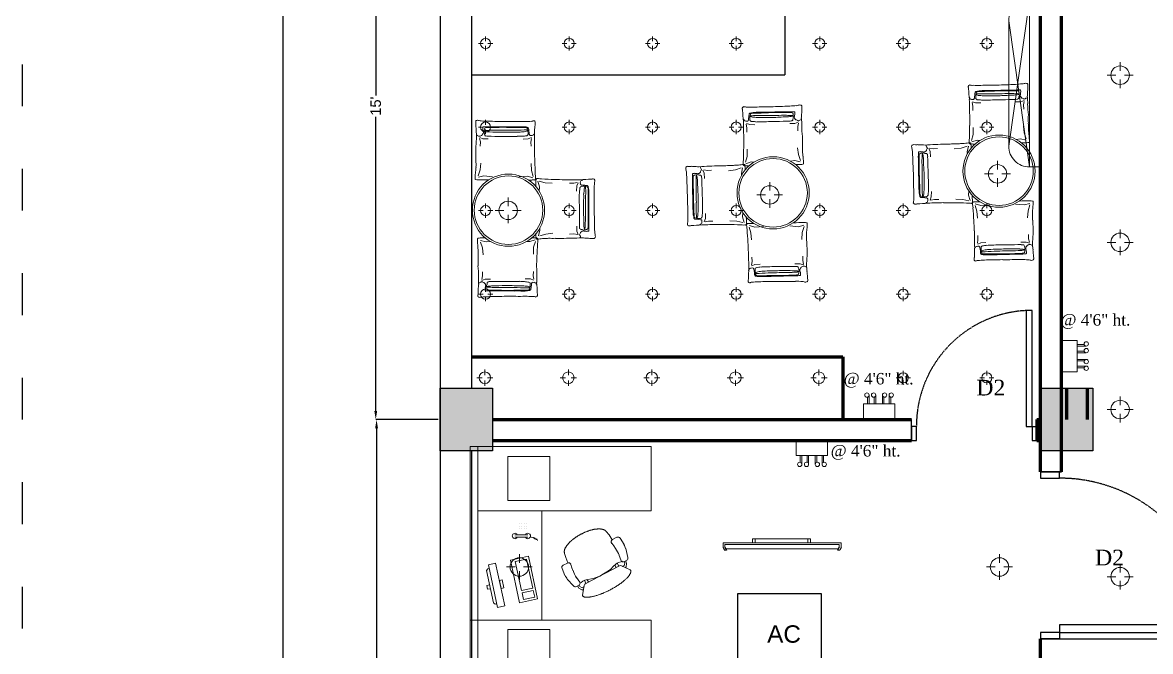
# Model space of a CAD drawing. Header units: inches. Extents: x 2702 to 16065, y 1501 to 3657.
# Drawn here: x 13104.9 to 13428.9, y 2631.7 to 2812.2 of the extents above; entities that cross this region are included whole.
import ezdxf

# ---------------------------------------------------------------- set-up
doc = ezdxf.new("R2010")
doc.units = ezdxf.units.IN
doc.linetypes.add('ACAD_ISO03W100', pattern=[30, 12, -18])
doc.linetypes.add('HIDDEN4', pattern=[0.09375, 0.0625, -0.03125])
doc.layers.add('A-FURNITURE', color=255, linetype='Continuous', lineweight=5)
doc.layers.add('ELECTRICAL POINTS', color=7, linetype='Continuous', lineweight=25)
for name, color, linetype in [('dimensions', 210, 'Continuous'), ('Layer1', 7, 'Continuous'), ('sanitary', 110, 'Continuous'), ('text', 10, 'Continuous')]:
    doc.layers.add(name, color=color, linetype=linetype)
doc.styles.add('NEG3', font='arial.ttf')
doc.styles.get("Standard").update_dxf_attribs({"font": 'arial.ttf'})
doc.dimstyles.new('ISO-25', dxfattribs={"dimtxt": 3, "dimasz": 2.5, "dimexe": 0, "dimexo": 0.625, "dimtad": 0, "dimlunit": 4, "dimtxsty": 'Standard', "dimcen": 2.5, "dimadec": 0, "dimazin": 0, "dimtfac": 1, "dimtmove": 0, "dimatfit": 3, "dimfxl": 1, "dimarcsym": 0})

# ---------------------------------------------------------------- blocks, each defined once
blk = doc.blocks.new('*D123')
at = {"layer": 'Defpoints', "color": 0, "transparency": 16777216}
for p in [(13179.62, 2878.23), (13224.87, 2878.23), (13224.87, 1978.23)]:
    blk.add_point(p, dxfattribs=at)
at = {"layer": 'dimensions', "color": 0, "lineweight": -2, "transparency": 16777216}
for p, q in [((13224.25, 2878.23), (13179.62, 2878.23)), ((13179.62, 2875.73), (13179.62, 2431.39)), ((13179.62, 1980.73), (13179.62, 2425.07)), ((13224.25, 1978.23), (13179.62, 1978.23))]:
    blk.add_line(p, q, dxfattribs=at)
at = {"layer": 'dimensions', "color": 0, "transparency": 16777216}
for points in [[(13179.2, 2875.73), (13180.03, 2875.73), (13179.62, 2878.23)], [(13179.2, 1980.73), (13180.03, 1980.73), (13179.62, 1978.23)]]:
    blk.add_solid(points, dxfattribs=at)
at = {"layer": 'dimensions', "color": 0, "lineweight": 100, "transparency": 16777216, "insert": (13179.62, 2428.23), "char_height": 3, "attachment_point": 5, "rotation": 90}
blk.add_mtext("75'", dxfattribs=at)
blk = doc.blocks.new('*D130')
at = {"layer": 'Defpoints', "color": 0, "transparency": 16777216}
for p in [(13206.58, 2698.23), (13224.87, 2698.23), (13224.87, 2518.23)]:
    blk.add_point(p, dxfattribs=at)
at = {"layer": 'dimensions', "color": 0, "lineweight": -2, "transparency": 16777216}
for p, q in [((13224.25, 2698.23), (13206.58, 2698.23)), ((13206.58, 2695.73), (13206.58, 2611.26)), ((13206.58, 2520.73), (13206.58, 2605.2)), ((13224.25, 2518.23), (13206.58, 2518.23))]:
    blk.add_line(p, q, dxfattribs=at)
at = {"layer": 'dimensions', "color": 0, "transparency": 16777216}
for points in [[(13206.16, 2695.73), (13206.99, 2695.73), (13206.58, 2698.23)], [(13206.16, 2520.73), (13206.99, 2520.73), (13206.58, 2518.23)]]:
    blk.add_solid(points, dxfattribs=at)
at = {"layer": 'dimensions', "color": 0, "lineweight": 100, "transparency": 16777216, "insert": (13206.58, 2608.23), "char_height": 3, "attachment_point": 5, "rotation": 90}
blk.add_mtext("15'", dxfattribs=at)
blk = doc.blocks.new('*D131')
at = {"layer": 'Defpoints', "color": 0, "transparency": 16777216}
for p in [(13206.35, 2878.23), (13224.87, 2878.23), (13224.87, 2698.23)]:
    blk.add_point(p, dxfattribs=at)
at = {"layer": 'dimensions', "color": 0, "lineweight": -2, "transparency": 16777216}
for p, q in [((13224.25, 2878.23), (13206.35, 2878.23)), ((13206.35, 2875.73), (13206.35, 2791.26)), ((13206.35, 2700.73), (13206.35, 2785.2)), ((13224.25, 2698.23), (13206.35, 2698.23))]:
    blk.add_line(p, q, dxfattribs=at)
at = {"layer": 'dimensions', "color": 0, "transparency": 16777216}
for points in [[(13205.93, 2875.73), (13206.76, 2875.73), (13206.35, 2878.23)], [(13205.93, 2700.73), (13206.76, 2700.73), (13206.35, 2698.23)]]:
    blk.add_solid(points, dxfattribs=at)
at = {"layer": 'dimensions', "color": 0, "lineweight": 100, "transparency": 16777216, "insert": (13206.35, 2788.23), "char_height": 3, "attachment_point": 5, "rotation": 90}
blk.add_mtext("15'", dxfattribs=at)
blk = doc.blocks.new('AP00XXXX$0$A$C53421247')
at = {"color": 0}
for p, q in [((82, 595), (83, 598)), ((82, 593), (82, 595)), ((140, 501), (82, 587)), ((83, 598), (85, 600)), ((85, 600), (87, 604)), ((87, 604), (90, 607)), ((90, 607), (92, 609)), ((92, 609), (95, 612)), ((95, 612), (99, 614)), ((99, 614), (103, 617)), ((103, 617), (106, 619)), ((106, 619), (111, 621)), ((111, 621), (115, 624)), ((115, 624), (120, 626)), ((120, 626), (126, 628)), ((126, 628), (132, 630)), ((132, 630), (137, 632)), ((137, 632), (144, 634)), ((144, 634), (149, 636)), ((149, 636), (157, 638)), ((157, 638), (163, 639)), ((163, 639), (170, 641)), ((170, 641), (178, 643)), ((178, 643), (186, 644)), ((186, 644), (194, 646)), ((194, 646), (202, 647)), ((202, 647), (210, 648)), ((210, 648), (219, 649)), ((219, 649), (227, 650)), ((227, 650), (236, 651)), ((236, 651), (245, 652)), ((245, 652), (254, 652)), ((254, 652), (263, 653)), ((263, 653), (273, 653)), ((273, 653), (282, 654)), ((282, 654), (292, 654)), ((292, 654), (302, 654)), ((302, 654), (311, 654)), ((311, 654), (321, 654)), ((321, 654), (331, 654)), ((331, 654), (341, 654)), ((341, 654), (351, 653)), ((351, 653), (361, 653)), ((361, 653), (371, 652)), ((371, 652), (381, 652)), ((381, 652), (390, 651)), ((390, 651), (401, 650)), ((401, 650), (410, 649)), ((410, 649), (420, 648)), ((420, 648), (430, 646)), ((430, 646), (439, 646)), ((439, 646), (449, 644)), ((449, 644), (458, 642)), ((458, 642), (468, 641)), ((468, 641), (477, 639)), ((477, 639), (486, 637)), ((486, 637), (495, 636)), ((495, 636), (504, 634)), ((504, 634), (513, 632)), ((513, 632), (520, 630)), ((520, 630), (529, 627)), ((529, 627), (537, 625)), ((537, 625), (545, 623)), ((545, 623), (552, 620)), ((552, 620), (559, 618)), ((559, 618), (566, 616)), ((566, 616), (573, 614)), ((573, 614), (580, 611)), ((580, 611), (586, 608)), ((586, 608), (592, 605)), ((592, 605), (597, 603)), ((597, 603), (603, 600)), ((603, 600), (608, 597)), ((608, 597), (613, 595)), ((613, 595), (617, 591)), ((617, 591), (621, 588)), ((621, 588), (625, 586)), ((625, 586), (629, 582)), ((90, 476), (63, 478)), ((73, 477), (80, 503)), ((80, 503), (99, 534)), ((95, 493), (93, 475)), ((113, 514), (95, 493)), ((99, 534), (115, 538)), ((127, 514), (113, 514)), ((134, 510), (127, 514)), ((151, 491), (140, 501)), ((165, 488), (151, 491)), ((166, 452), (165, 488)), ((550, 463), (165, 488)), ((255, 473), (184, 457)), ((195, 486), (192, 459)), ((264, 474), (255, 473)), ((327, 478), (264, 474)), ((373, 474), (327, 478)), ((434, 465), (373, 474)), ((564, 465), (576, 474)), ((576, 474), (643, 549)), ((585, 483), (591, 485)), ((591, 485), (604, 482)), ((604, 482), (620, 461)), ((618, 502), (606, 508)), ((633, 471), (618, 502)), ((629, 582), (632, 580)), ((632, 580), (635, 576)), ((636, 460), (633, 471)), ((635, 576), (637, 574)), ((637, 574), (639, 571)), ((639, 571), (641, 568)), ((641, 568), (642, 565)), ((642, 565), (643, 562)), ((643, 562), (644, 559)), ((644, 559), (645, 556)), ((645, 556), (645, 553)), ((7, 368), (36, 460)), ((113, 453), (100, 394)), ((120, 459), (111, 457)), ((123, 459), (120, 459)), ((145, 454), (123, 459)), ((160, 452), (145, 454)), ((168, 452), (160, 452)), ((184, 457), (168, 452)), ((461, 459), (434, 465)), ((496, 446), (461, 459)), ((529, 434), (496, 446)), ((520, 465), (518, 438)), ((545, 430), (529, 434)), ((545, 430), (550, 463)), ((564, 429), (545, 430)), ((550, 463), (564, 465)), ((588, 432), (564, 429)), ((591, 432), (588, 432)), ((597, 428), (591, 432)), ((595, 413), (600, 364)), ((620, 461), (621, 444)), ((650, 442), (623, 444)), ((638, 443), (636, 460)), ((690, 327), (673, 421)), ((2, 245), (0, 325)), ((97, 312), (98, 282)), ((98, 280), (103, 245)), ((588, 250), (580, 218)), ((593, 282), (588, 252)), ((682, 205), (691, 283)), ((26, 220), (76, 217)), ((83, 159), (80, 217)), ((90, 114), (83, 159)), ((577, 82), (590, 128)), ((590, 128), (600, 187)), ((602, 186), (655, 183)), ((90, 111), (90, 114)), ((90, 110), (90, 111)), ((91, 107), (90, 110)), ((92, 105), (91, 107)), ((92, 102), (92, 105)), ((93, 100), (92, 102)), ((94, 98), (93, 100)), ((95, 96), (94, 98)), ((96, 93), (95, 96)), ((97, 91), (96, 93)), ((99, 89), (97, 91)), ((100, 87), (99, 89)), ((101, 84), (100, 87)), ((103, 82), (101, 84)), ((105, 80), (103, 82)), ((107, 78), (105, 80)), ((109, 76), (107, 78)), ((111, 73), (109, 76)), ((113, 72), (111, 73)), ((116, 69), (113, 72)), ((118, 67), (116, 69)), ((120, 65), (118, 67)), ((123, 63), (120, 65)), ((125, 60), (123, 63)), ((128, 59), (125, 60)), ((132, 57), (128, 59)), ((135, 54), (132, 57)), ((138, 53), (135, 54)), ((141, 51), (138, 53)), ((144, 49), (141, 51)), ((148, 47), (144, 49)), ((151, 45), (148, 47)), ((155, 44), (151, 45)), ((158, 42), (155, 44)), ((162, 40), (158, 42)), ((165, 38), (162, 40)), ((169, 36), (165, 38)), ((173, 34), (169, 36)), ((178, 33), (173, 34)), ((182, 31), (178, 33)), ((186, 30), (182, 31)), ((190, 28), (186, 30)), ((194, 27), (190, 28)), ((199, 25), (194, 27)), ((204, 24), (199, 25)), ((207, 22), (204, 24)), ((212, 21), (207, 22)), ((217, 19), (212, 21)), ((221, 18), (217, 19)), ((226, 17), (221, 18)), ((231, 16), (226, 17)), ((236, 15), (231, 16)), ((241, 14), (236, 15)), ((246, 13), (241, 14)), ((250, 11), (246, 13)), ((256, 10), (250, 11)), ((261, 9), (256, 10)), ((266, 8), (261, 9)), ((271, 8), (266, 8)), ((276, 7), (271, 8)), ((281, 6), (276, 7)), ((287, 5), (281, 6)), ((291, 4), (287, 5)), ((297, 4), (291, 4)), ((302, 4), (297, 4)), ((307, 2), (302, 4)), ((313, 2), (307, 2)), ((318, 2), (313, 2)), ((323, 1), (318, 2)), ((328, 1), (323, 1)), ((334, 1), (328, 1)), ((339, 1), (334, 1)), ((344, 0), (339, 1)), ((350, 1), (344, 0)), ((356, 0), (350, 1)), ((360, 0), (356, 0)), ((366, 0), (360, 0)), ((371, 0), (366, 0)), ((376, 1), (371, 0)), ((382, 0), (376, 1)), ((387, 1), (382, 0)), ((392, 1), (387, 1)), ((397, 1), (392, 1)), ((402, 1), (397, 1)), ((407, 2), (402, 1)), ((412, 2), (407, 2)), ((417, 3), (412, 2)), ((423, 3), (417, 3)), ((427, 4), (423, 3)), ((432, 4), (427, 4)), ((437, 6), (432, 4)), ((442, 6), (437, 6)), ((447, 7), (442, 6)), ((451, 8), (447, 7)), ((455, 9), (451, 8)), ((460, 9), (455, 9)), ((465, 10), (460, 9)), ((469, 12), (465, 10)), ((474, 12), (469, 12)), ((478, 13), (474, 12)), ((482, 15), (478, 13)), ((486, 16), (482, 15)), ((490, 17), (486, 16)), ((494, 18), (490, 17)), ((498, 19), (494, 18)), ((502, 21), (498, 19)), ((506, 22), (502, 21)), ((510, 23), (506, 22)), ((514, 25), (510, 23)), ((517, 27), (514, 25)), ((520, 28), (517, 27)), ((524, 30), (520, 28)), ((528, 31), (524, 30)), ((530, 33), (528, 31)), ((533, 35), (530, 33)), ((537, 36), (533, 35)), ((539, 38), (537, 36)), ((542, 40), (539, 38)), ((545, 42), (542, 40)), ((547, 43), (545, 42)), ((550, 46), (547, 43)), ((552, 47), (550, 46)), ((555, 49), (552, 47)), ((557, 51), (555, 49)), ((559, 53), (557, 51)), ((561, 55), (559, 53)), ((563, 57), (561, 55)), ((565, 59), (563, 57)), ((567, 61), (565, 59)), ((568, 63), (567, 61)), ((569, 65), (568, 63)), ((571, 67), (569, 65)), ((572, 70), (571, 67)), ((573, 71), (572, 70)), ((574, 74), (573, 71)), ((575, 76), (574, 74)), ((576, 78), (575, 76)), ((577, 81), (576, 78)), ((577, 82), (577, 81))]:
    blk.add_line(p, q, dxfattribs=at)
for centre, radius, start, end in [((88, 591), 6.35, 164.3929, 214.029), ((60, 452), 25.4, 85.1777, 163.418), ((87, 451), 25.4, 6.3757, 85.1777), ((638, 553), 6.35, 318.2555, 357.1149), ((153, 324), 152, 163.1174, 179.4456), ((446, 342), 350, 171.2066, 184.7536), ((251, 353), 350, 348.2663, 1.8132), ((620, 418), 25.4, 85.208, 169.2349), ((620, 418), 25.4, 169.2349, 190.8913), ((648, 417), 25.4, 9.9024, 85.208), ((28, 245), 25.4, 180.1777, 266.5099), ((78, 242), 25.4, 266.5099, 4.8356), ((124, 283), 25.4, 182.6801, 187.8199), ((563, 256), 25.4, 345.2, 350.3398), ((539, 300), 152, 353.5743, 9.9024), ((604, 212), 25.4, 165.2, 266.5099), ((657, 209), 25.4, 266.5099, 353.5743)]:
    blk.add_arc(centre, radius, start, end, dxfattribs=at)
blk = doc.blocks.new('A$C6978789A')
at = {"color": 0}
for p, q in [((-1.628, 0), (-1.628, 1.736)), ((-1.012, 1.736), (-1.628, 1.736)), ((-1.012, 0.072), (-1.012, 1.736)), ((0.036, 0), (0.036, 1.736)), ((0.652, 1.736), (0.036, 1.736)), ((0.652, 0.072), (0.652, 1.736)), ((0.036, 0.688), (-1.012, 0.688)), ((0.036, 0.688), (0.036, 0.072)), ((1.7, 0.688), (0.652, 0.688)), ((1.7, 0.688), (1.7, 0.072)), ((-0.783, 0.429), (-0.783, 0.553)), ((-0.762, 0.577), (-0.753, 0.606)), ((-0.758, 0.61), (-0.743, 0.615)), ((-0.758, 0.429), (-0.758, 0.553)), ((-0.753, 0.62), (-0.738, 0.625)), ((-0.748, 0.63), (-0.733, 0.635)), ((-0.743, 0.64), (-0.728, 0.645)), ((-0.577, 0.558), (-0.168, 0.645)), ((-0.54, 0.386), (-0.577, 0.558)), ((-0.55, 0.541), (-0.271, 0.601)), ((-0.271, 0.601), (-0.248, 0.493)), ((-0.249, 0.605), (-0.185, 0.619)), ((-0.226, 0.498), (-0.249, 0.605)), ((-0.185, 0.619), (-0.162, 0.512)), ((-0.168, 0.645), (-0.131, 0.473)), ((0.881, 0.429), (0.881, 0.553)), ((0.902, 0.577), (0.911, 0.606)), ((0.906, 0.61), (0.921, 0.615)), ((0.906, 0.429), (0.906, 0.553)), ((0.911, 0.62), (0.926, 0.625)), ((0.916, 0.63), (0.931, 0.635)), ((0.921, 0.64), (0.936, 0.645)), ((1.088, 0.558), (1.496, 0.645)), ((1.124, 0.386), (1.088, 0.558)), ((1.114, 0.541), (1.393, 0.601)), ((1.393, 0.601), (1.416, 0.493)), ((1.415, 0.605), (1.479, 0.619)), ((1.438, 0.498), (1.415, 0.605)), ((1.479, 0.619), (1.502, 0.512)), ((1.496, 0.645), (1.533, 0.473)), ((-0.89, 0.541), (-0.89, 0.541)), ((-0.89, 0.517), (-0.89, 0.517)), ((-0.89, 0.494), (-0.89, 0.494)), ((-0.89, 0.471), (-0.89, 0.471)), ((-0.866, 0.541), (-0.866, 0.541)), ((-0.866, 0.517), (-0.866, 0.517)), ((-0.866, 0.494), (-0.866, 0.494)), ((-0.866, 0.471), (-0.866, 0.471)), ((-0.843, 0.541), (-0.843, 0.541)), ((-0.843, 0.517), (-0.843, 0.517)), ((-0.843, 0.494), (-0.843, 0.494)), ((-0.843, 0.471), (-0.843, 0.471)), ((-0.527, 0.433), (-0.55, 0.541)), ((-0.131, 0.473), (-0.54, 0.386)), ((-0.248, 0.493), (-0.527, 0.433)), ((-0.162, 0.512), (-0.226, 0.498)), ((0.774, 0.541), (0.774, 0.541)), ((0.774, 0.517), (0.774, 0.517)), ((0.774, 0.494), (0.774, 0.494)), ((0.774, 0.471), (0.774, 0.471)), ((0.798, 0.541), (0.798, 0.541)), ((0.798, 0.517), (0.798, 0.517)), ((0.798, 0.494), (0.798, 0.494)), ((0.798, 0.471), (0.798, 0.471)), ((0.821, 0.541), (0.821, 0.541)), ((0.821, 0.517), (0.821, 0.517)), ((0.821, 0.494), (0.821, 0.494)), ((0.821, 0.471), (0.821, 0.471)), ((1.137, 0.433), (1.114, 0.541)), ((1.533, 0.473), (1.124, 0.386)), ((1.416, 0.493), (1.137, 0.433)), ((1.502, 0.512), (1.438, 0.498)), ((-0.439, 0.157), (-0.129, 0.223)), ((-0.129, 0.223), (-0.117, 0.241)), ((-0.12, 0.254), (-0.117, 0.241)), ((1.225, 0.157), (1.535, 0.223)), ((1.535, 0.223), (1.547, 0.241)), ((1.544, 0.254), (1.547, 0.241)), ((-0.46, 0.181), (-0.457, 0.168)), ((-0.457, 0.168), (-0.439, 0.157)), ((1.204, 0.181), (1.207, 0.168)), ((1.207, 0.168), (1.225, 0.157)), ((0.036, 0.072), (-1.628, 0.072)), ((0.036, 0.072), (-1.628, 0.072)), ((0.036, 0), (-1.628, 0)), ((0.036, 0), (-1.628, 0)), ((0.036, 0), (-1.628, 0)), ((1.7, 0), (0, 0)), ((1.7, 0.072), (0.036, 0.072)), ((1.7, 0.072), (0.036, 0.072)), ((0.036, 0), (0.036, 0.072)), ((1.7, 0), (0.036, 0)), ((1.7, 0), (1.7, 0.072)), ((1.7, 0), (0.036, 0))]:
    blk.add_line(p, q, dxfattribs=at)
for points in [[(-1.111, 0.36), (-1.532, 0.36), (-1.532, 0.764), (-1.111, 0.764)], [(0.548, 0.36), (0.127, 0.36), (0.127, 0.764), (0.548, 0.764)], [(-0.509, 0.244), (-0.101, 0.331), (-0.086, 0.261), (-0.494, 0.174)], [(1.155, 0.244), (1.563, 0.331), (1.578, 0.261), (1.17, 0.174)], [(-0.349, 0.308), (-0.273, 0.324), (-0.267, 0.296), (-0.343, 0.28)], [(1.315, 0.308), (1.391, 0.324), (1.397, 0.296), (1.321, 0.28)], [(-0.303, 0.186), (-0.265, 0.194), (-0.259, 0.166), (-0.297, 0.158)], [(1.361, 0.186), (1.399, 0.194), (1.405, 0.166), (1.367, 0.158)]]:
    blk.add_lwpolyline(points, close=True, dxfattribs=at)
for centre, start, end in [((-0.771, 0.553), 298.4915, 241.5085), ((0.893, 0.553), 298.4915, 241.5085), ((-0.771, 0.429), 118.4915, 61.5085), ((0.893, 0.429), 118.4915, 61.5085)]:
    blk.add_arc(centre, 0.026, start, end, dxfattribs=at)
at = {"color": 0, "xscale": -0.0009244712992276988, "yscale": 0.0009244712990721382, "zscale": 0.0009244712990936547, "rotation": 294.0917746407043}
for p in [(-0.666, 0.787), (0.998, 0.787)]:
    blk.add_blockref('AP00XXXX$0$A$C53421247', p, dxfattribs=at)
blk = doc.blocks.new('furn 011')
at = {"color": 0}
for p, q in [((-268, 666), (-261, 632)), ((-266, 675), (-235, 662)), ((-235, 662), (-185, 660)), ((204, 664), (154, 663)), ((235, 676), (204, 664)), ((237, 668), (230, 633)), ((-261, 632), (-263, 591)), ((230, 633), (231, 592)), ((-282, 299), (-266, 356)), ((-266, 356), (-262, 424)), ((231, 361), (224, 429)), ((249, 305), (231, 361)), ((-703, 222), (-691, 192)), ((-695, 224), (-660, 218)), ((-660, 218), (-619, 220)), ((-384, 223), (-452, 219)), ((-328, 239), (-384, 223)), ((-313, 237), (-329, 184)), ((-280, 285), (-227, 301)), ((-227, 301), (-184, 298)), ((194, 304), (176, 303)), ((248, 291), (194, 304)), ((288, 259), (304, 206)), ((303, 261), (359, 244)), ((359, 244), (427, 241)), ((635, 240), (594, 241)), ((670, 246), (635, 240)), ((678, 244), (666, 213)), ((-691, 192), (-689, 141)), ((-329, 184), (-324, 100)), ((304, 206), (302, 176)), ((666, 213), (664, 163)), ((-693, -248), (-692, -197)), ((-333, -238), (-324, -154)), ((294, -270), (308, -216)), ((308, -216), (304, -174)), ((668, -226), (667, -176)), ((-705, -279), (-693, -248)), ((-696, -281), (-662, -273)), ((-662, -273), (-621, -274)), ((-390, -274), (-457, -268)), ((-334, -293), (-390, -274)), ((-319, -291), (-333, -238)), ((309, -271), (365, -253)), ((365, -253), (432, -246)), ((637, -252), (596, -253)), ((671, -259), (637, -252)), ((680, -257), (668, -226))]:
    blk.add_line(p, q, dxfattribs=at)
for radius in [350, 332]:
    blk.add_circle((0, 0), radius, dxfattribs=at)
for centre, radius, start, end in [((-316, 832), 15.9, 319.9969, 2.8095), ((-357, 810), 54.9, 2.8095, 12.3096), ((-218, 820), 84.8, 184.6675, 192.3096), ((1520, 844), 1821, 181.3127, 184.6675), ((-300, 846), 12.8, 271.9389, 319.9969), ((-281, 863), 27.2, 248.8626, 271.9389), ((-282, 790), 46, 68.8626, 86.565), ((-278, -409), 1242, 86.565, 89.434), ((-274, 767), 35.8, 344.7999, 358.9948), ((-241, 776), 10.1, 287.2878, 344.7999), ((-234, 894), 121, 271.2962, 287.2878), ((-232, 772), 9.34, 304.5306, 344.3991), ((-223, 782), 12.9, 271.3922, 304.5306), ((-236, 9460), 8689, 270.1353, 271.3922), ((-126, -9277), 10108, 89.434, 90.4395), ((-246, 5429), 4650, 270.5841, 271.2962), ((-133, 6183), 5403, 269.9235, 270.5841), ((97, 41814), 41034, 269.756, 269.9235), ((241, -10125), 10959, 90.4395, 91.3992), ((146, 9190), 8418, 268.8383, 270.1353), ((341, 42592), 41813, 269.5901, 269.756), ((257, -560), 1397, 91.3992, 94.0877), ((207, 1865), 1087, 267.6755, 269.5901), ((181, 821), 51.5, 252.1961, 268.8383), ((192, 773), 12.6, 197.0294, 252.1961), ((204, 793), 15.7, 251.678, 267.6755), ((205, 778), 1.74, 186.1729, 251.678), ((346, 774), 142, 179.3009, 186.1729), ((245, 772), 68.4, 94.0877, 109.1492), ((239, 891), 51.4, 271.7511, 289.1492), ((268, 864), 25, 239.621, 271.7511), ((279, 841), 10.3, 188.4614, 239.621), ((1655, 653), 1388, 174.3515, 176.3924), ((866, 784), 593, 176.3924, 179.4628), ((343, 831), 69.1, 179.4628, 188.4614), ((-305, 700), 19.8, 0.7478, 61.6427), ((3321, 628), 3616, 178.9322, 181.3127), ((-291, 667), 34.1, 56.8821, 80.2168), ((-263, 640), 56.7, 80.2168, 100.0221), ((-247, 693), 6.74, 100.0221, 159.8883), ((-196, 690), 52.6, 159.8883, 169.648), ((355, 630), 606, 169.648, 172.5213), ((-69, 736), 171, 172.5213, 178.9948), ((-414, 730), 182, 353.0033, 1.6387), ((-245, 700), 14.1, 1.6387, 33.0071), ((-418, 787), 193, 344.3991, 353.0033), ((-235, 683), 18.3, 33.0071, 76.2584), ((-231, 747), 5.53, 309.7991, 355.856), ((-229, 740), 2.93, 355.856, 67.4842), ((-226, 755), 8.68, 273.4104, 309.7991), ((-244, 644), 98.2, 67.4842, 79.0841), ((-212, 1014), 266, 268.0515, 273.4104), ((-224, 491), 202, 76.2584, 89.011), ((-218, 416), 319, 79.0841, 87.9343), ((-282, -5281), 6031, 88.0515, 89.1761), ((-178, -2221), 2908, 89.011, 89.9487), ((-121, -2730), 3459, 87.9343, 90.6175), ((-3, -28801), 29488, 89.9487, 90.2432), ((-16, -9054), 9800, 89.1761, 90.3583), ((200, -4674), 5405, 90.6175, 92.0829), ((194, -7975), 8664, 90.2432, 91.1245), ((169, 1293), 550, 265.3647, 270.3583), ((178, 516), 217, 92.0829, 99.3974), ((180, 499), 191, 91.1245, 97.0553), ((203, 618), 120, 99.3974, 106.1307), ((187, 773), 33.2, 243.6605, 265.3647), ((187, 686), 10.8, 97.0553, 158.2956), ((186, 734), 3.66, 106.1307, 145.3925), ((186, 739), 2.06, 145.3925, 243.6605), ((286, 693), 101, 158.2956, 177.5209), ((283, 757), 94.4, 177.5209, 197.0294), ((153, 739), 49.5, 341.6074, 1.3795), ((183, 714), 19.5, 1.3795, 29.2056), ((264, 740), 61.7, 161.6074, 179.3009), ((141, 658), 83.2, 29.2056, 42.5643), ((213, 664), 35, 42.5643, 88.5841), ((271, 655), 46.3, 94.5578, 134.4941), ((-183, 757), 453, 354.3515, 357.9247), ((-2756, 520), 3029, 359.8598, 3.6276), ((8988, -7), 9296, 177.2108, 177.9775), ((5697, 334), 5995, 177.9775, 178.9322), ((-709, 434), 982, 357.4, 1.1617), ((1838, 465), 1565, 178.2278, 180.3801), ((-121, 337), 397, 1.1617, 7.6937), ((828, 365), 553, 182.1578, 187.6937), ((-853, 247), 12.8, 130.0031, 178.0611), ((-839, 246), 27.2, 178.0611, 201.1374), ((-907, 220), 46, 3.435, 21.1374), ((-851, 244), 15.9, 87.1905, 130.0031), ((-2101, 148), 1242, 0.566, 3.435), ((-853, 205), 54.9, 77.6904, 87.1905), ((-824, 342), 84.8, 257.6904, 265.3325), ((-682, 2072), 1821, 265.3325, 268.6873), ((-747, 233), 19.8, 28.3573, 89.2522), ((-758, 223), 34.1, 9.7832, 33.1179), ((-641, 3867), 3616, 268.6873, 271.0678), ((-780, 220), 56.7, 349.9779, 9.7832), ((-685, 6246), 5995, 271.0678, 272.0225), ((-802, 9545), 9296, 272.0225, 272.7892), ((-362, 510), 251, 272.7892, 279.9769), ((-308, 205), 58.4, 85.0346, 99.9769), ((-364, 285), 58.4, 350.0231, 4.9654), ((-313, 266), 10.2, 4.9654, 53.194), ((-55, 277), 251, 170.0231, 177.2108), ((-303, 251), 16.7, 53.194, 90.4461), ((-304, 253), 10.2, 36.806, 85.0346), ((-309, 249), 16.7, 359.5539, 36.806), ((-133, -17479), 17744, 90.4461, 90.5153), ((-18036, 388), 17744, 359.4847, 359.5539), ((40257, -137), 40551, 179.4847, 179.5305), ((-604, 40814), 40551, 270.4695, 270.5153), ((-33461, 4063579), 4063450, 270.468453, 270.468587), ((193, -3720), 3985, 89.1422, 89.4975), ((278, 129), 139, 90.9608, 100.3913), ((254, 281), 16.7, 323.194, 0.4461), ((-17475, 111), 17744, 0.4461, 0.5153), ((40817, 582), 40551, 180.4695, 180.5038), ((270, 291), 10.2, 274.9654, 323.194), ((280, 265), 5.4, 100.3913, 149.7281), ((288, 343), 58.4, 260.0231, 274.9654), ((287, 270), 7.67, 149.7281, 176.748), ((468, 281), 188, 176.748, 182.1578), ((281, 34), 251, 80.0231, 87.2108), ((-4, -9009), 9296, 87.2108, 87.9775), ((337, -5719), 5995, 87.9775, 88.9322), ((632, -3342), 3616, 88.9322, 91.3127), ((847, -1542), 1821, 91.3127, 94.6675), ((671, 269), 34.1, 326.8821, 350.2168), ((643, 241), 56.7, 350.2168, 10.0221), ((697, 225), 6.74, 10.0221, 69.8883), ((694, 174), 52.6, 69.8883, 79.648), ((704, 284), 19.8, 270.7478, 331.6427), ((633, -377), 606, 79.648, 82.5213), ((739, 48), 171, 82.5213, 88.9948), ((823, 196), 84.8, 94.6675, 102.3096), ((814, 336), 54.9, 272.8095, 282.3096), ((836, 294), 15.9, 229.9969, 272.8095), ((-405, 257), 1242, 356.565, 359.434), ((793, 261), 46, 338.8626, 356.565), ((849, 279), 12.8, 181.9389, 229.9969), ((867, 259), 27.2, 158.8626, 181.9389), ((-10966, 61), 10108, 359.5605, 0.566), ((3841, 50), 4650, 178.7038, 179.4159), ((-687, 152), 121, 162.7122, 178.7038), ((-793, 185), 10.1, 105.2001, 162.7122), ((7887, -39), 8689, 178.6078, 179.8647), ((-787, 172), 12.9, 145.4694, 178.6078), ((-790, 174), 9.34, 105.6009, 145.4694), ((-786, 160), 35.8, 91.0052, 105.2001), ((-741, -3), 193, 96.9967, 105.6009), ((-789, 367), 171, 271.0052, 277.4787), ((-512, 161), 266, 176.5896, 181.9485), ((-6805, -53), 6031, 0.8239, 1.9485), ((-769, 177), 8.68, 140.2009, 176.5896), ((-771, 179), 5.53, 94.144, 140.2009), ((-771, 181), 2.93, 22.5158, 94.144), ((-859, 145), 98.2, 10.9159, 22.5158), ((-846, 798), 606, 277.4787, 280.352), ((-742, 8), 182, 88.3613, 96.9967), ((-1076, 103), 319, 2.0657, 10.9159), ((-4214, -10), 3459, 359.3825, 2.0657), ((-747, 254), 52.6, 280.352, 290.1117), ((-737, 176), 14.1, 56.9929, 88.3613), ((-739, 172), 18.3, 13.7416, 56.9929), ((-731, 211), 6.74, 290.1117, 349.9779), ((-918, 129), 202, 0.989, 13.7416), ((-3624, 82), 2908, 0.0513, 0.989), ((4063132, -33102), 4063562, 179.530504, 179.53056), ((-2218, 157), 2908, 359.011, 359.9487), ((495, 202), 202, 346.2584, 359.011), ((687, 214), 18.3, 303.0071, 346.2584), ((704, 224), 14.1, 271.6387, 303.0071), ((734, 392), 182, 263.0033, 271.6387), ((-2727, 99), 3459, 357.9343, 0.6175), ((419, 197), 319, 349.0841, 357.9343), ((647, 223), 98.2, 337.4842, 349.0841), ((791, 396), 193, 254.3991, 263.0033), ((744, 207), 2.93, 265.856, 337.4842), ((751, 209), 5.53, 219.7991, 265.856), ((759, 204), 8.68, 183.4104, 219.7991), ((-5278, 261), 6031, 358.0515, 359.1761), ((1018, 190), 266, 178.0515, 183.4104), ((771, 252), 35.8, 254.7999, 268.9948), ((775, 210), 9.34, 214.5306, 254.3991), ((780, 219), 10.1, 197.2878, 254.7999), ((785, 201), 12.9, 181.3922, 214.5306), ((9464, 215), 8689, 180.1353, 181.3922), ((898, 212), 121, 181.2962, 197.2878), ((5433, 224), 4650, 180.5841, 181.2962), ((6186, 112), 5403, 179.9235, 180.5841), ((-9273, 105), 10108, 359.434, 0.4395), ((4594, 42), 5403, 179.4159, 180.0765), ((40225, 90), 41034, 180.0765, 180.244), ((-10574, -107), 9800, 359.6417, 0.8239), ((-30203, 58), 29488, 359.7568, 0.0513), ((-28797, -19), 29488, 359.9487, 0.2432), ((-9050, -6), 9800, 359.1761, 0.3583), ((9194, -167), 8418, 178.8383, 180.1353), ((41817, -118), 41034, 179.756, 179.9235), ((-10122, -263), 10959, 0.4395, 1.3992), ((-11818, 67), 10959, 358.6008, 359.5605), ((41004, 93), 41813, 180.244, 180.4099), ((7615, -38), 8418, 179.8647, 181.1617), ((-6160, 11), 5405, 357.9171, 359.3825), ((-9379, -30), 8664, 358.8755, 359.7568), ((-7972, -215), 8664, 0.2432, 1.1245), ((-4671, -222), 5405, 0.6175, 2.0829), ((42595, -363), 41813, 179.5901, 179.756), ((-2258, -166), 1397, 355.9123, 358.6008), ((279, -198), 1087, 180.4099, 182.3245), ((-749, -208), 51.5, 181.1617, 197.8039), ((-224, -172), 550, 179.6417, 184.6353), ((-739, -213), 33.2, 184.6353, 206.3395), ((-879, -193), 120, 343.8693, 350.6026), ((-976, -178), 217, 350.6026, 357.9171), ((-909, -196), 191, 352.9447, 358.8755), ((-4279, -229), 3985, 359.0392, 0.5538), ((502, -202), 191, 1.1245, 7.0553), ((690, -208), 10.8, 7.0553, 68.2956), ((696, -307), 101, 68.2956, 87.5209), ((519, -199), 217, 2.0829, 9.3974), ((761, -304), 94.4, 87.5209, 107.0294), ((621, -225), 120, 9.3974, 16.1307), ((737, -208), 3.66, 16.1307, 55.3925), ((743, -208), 2.06, 55.3925, 153.6605), ((777, -209), 33.2, 153.6605, 175.3647), ((1297, -191), 550, 175.3647, 180.3583), ((777, -214), 12.6, 107.0294, 162.1961), ((825, -203), 51.5, 162.1961, 178.8383), ((1869, -229), 1087, 177.6755, 179.5901), ((-556, -278), 1397, 1.3992, 4.0877), ((-820, -300), 51.4, 160.8508, 178.2489), ((-846, -300), 25, 178.2489, 210.379), ((-933, -261), 68.4, 340.8508, 355.9123), ((-859, -307), 10.3, 210.379, 261.5386), ((-851, -249), 69.1, 261.5386, 270.5372), ((-855, 275), 593, 270.5372, 273.6076), ((-906, 1069), 1388, 273.6076, 275.6485), ((-791, -242), 15.7, 182.3245, 198.322), ((-804, -246), 1.74, 198.322, 263.8271), ((-789, -107), 142, 263.8271, 270.6991), ((-786, -220), 12.6, 197.8039, 252.9706), ((-762, -141), 94.4, 252.9706, 272.4791), ((-788, -187), 61.7, 270.6991, 288.3926), ((-767, -227), 2.06, 206.3395, 304.6075), ((-753, -293), 49.5, 88.6205, 108.3926), ((-724, -764), 453, 92.0753, 95.6485), ((-768, -226), 3.66, 304.6075, 343.8693), ((-763, -135), 101, 272.4791, 291.7044), ((-753, -263), 19.5, 60.7944, 88.6205), ((-784, -318), 83.2, 47.4357, 60.7944), ((-720, -871), 561, 84.9133, 92.0753), ((-762, -278), 46.3, 315.5059, 355.4422), ((-751, -283), 35, 1.4159, 47.4357), ((-729, -219), 10.8, 291.7044, 352.9447), ((-556, 980), 1298, 264.9133, 269.6199), ((-554, 1247), 1565, 269.6199, 272.6), ((-438, -1297), 982, 88.8383, 92.6), ((-426, -712), 397, 82.3063, 88.8383), ((-299, 229), 553, 262.3063, 267.8422), ((-313, -136), 188, 267.8422, 273.252), ((-303, -316), 7.67, 273.252, 300.2719), ((-302, -318), 5.4, 300.2719, 349.6087), ((-433, -293), 139, 349.6087, 359.0392), ((-3716, -214), 3985, 359.1422, 359.8713), ((132, -299), 139, 0.9608, 10.3913), ((269, -302), 5.4, 10.3913, 59.7281), ((273, -308), 7.67, 59.7281, 86.748), ((284, -489), 188, 86.748, 92.1578), ((369, -850), 553, 92.1578, 97.6937), ((340, 100), 397, 271.1617, 277.6937), ((438, 688), 982, 267.4, 271.1617), ((468, -1859), 1565, 87.4, 90.3801), ((654, -1589), 1298, 90.3801, 95.0867), ((666, 269), 561, 267.9247, 275.0867), ((667, -234), 35, 312.5643, 358.5841), ((658, -293), 46.3, 4.5578, 44.4941), ((662, -163), 83.2, 299.2056, 312.5643), ((760, 162), 453, 264.3515, 267.9247), ((718, -204), 19.5, 271.3795, 299.2056), ((743, -174), 49.5, 251.6074, 271.3795), ((743, -286), 61.7, 71.6074, 89.3009), ((656, -1677), 1388, 84.3515, 86.3924), ((778, -368), 142, 89.3009, 96.1729), ((781, -227), 1.74, 96.1729, 161.678), ((797, -226), 15.7, 161.678, 177.6755), ((788, -888), 593, 86.3924, 89.4628), ((835, -365), 69.1, 89.4628, 98.4614), ((845, -301), 10.3, 98.4614, 149.621), ((775, -267), 68.4, 4.0877, 19.1492), ((868, -290), 25, 149.621, 181.7511), ((895, -260), 51.4, 181.7511, 199.1492)]:
    blk.add_arc(centre, radius, start, end, dxfattribs=at)
blk = doc.blocks.new('A$C0CE462CD')
for p, q in [((860, 100), (860, 0)), ((860, 0), (893.9, 0))]:
    blk.add_line(p, q)
blk.add_lwpolyline([(860, 100), (860, 920), (818.4, 920), (818.4, 100)], close=True)
for points in [[(6.1, 0), (40, 0), (40, 100), (6.1, 100)], [(6.1, 100), (6.1, 0)], [(860, 100), (893.9, 100), (893.9, 0)]]:
    blk.add_lwpolyline(points)
at = {"linetype": 'HIDDEN4'}
blk.add_arc((859.1, 101.9), 819.1, 92.8508, 180.13091, dxfattribs=at)
blk = doc.blocks.new('SPLIT A.C')
at = {"layer": 'ELECTRICAL POINTS', "color": 230, "lineweight": 20}
for p, q in [((-24, -3), (18, -9)), ((24, -3), (-24, -3)), ((24, -3), (-18, -9))]:
    blk.add_line(p, q, dxfattribs=at)
blk.add_lwpolyline([(-24, 0), (-24, -3, 0.414214), (-18, -9), (18, -9, 0.414214), (24, -3), (24, 0)], format="xyb", close=True, dxfattribs=at)
blk = doc.blocks.new('SWITCH BOX')
at = {"layer": 'ELECTRICAL POINTS', "color": 193, "lineweight": 20}
blk.add_lwpolyline([(0, 4.5), (0, -4.5), (4.5, -4.5), (4.5, 4.5)], close=True, dxfattribs=at)
for points in [[(6.46, 3.35), (4.5, 3.35), (4.5, 2.89), (7.06, 2.89)], [(6.46, 1.41), (4.5, 1.41), (4.5, 0.95), (7.06, 0.95)], [(6.46, -1.41), (4.5, -1.41), (4.5, -0.95), (7.06, -0.95)], [(6.46, -3.35), (4.5, -3.35), (4.5, -2.89), (7.06, -2.89)]]:
    blk.add_lwpolyline(points, dxfattribs=at)
for centre in [(7.06, 3.51), (7.06, 1.57), (7.06, -1.57), (7.06, -3.51)]:
    blk.add_circle(centre, 0.621, dxfattribs=at)
blk = doc.blocks.new('CEILING POINT')
at = {"layer": 'ELECTRICAL POINTS', "color": 20, "lineweight": 13}
for p, q in [((0, 5.25), (0, 1.75)), ((-1.75, 0), (-5.25, 0)), ((5.25, 0), (1.75, 0)), ((0, -1.75), (0, -5.25))]:
    blk.add_line(p, q, dxfattribs=at)
blk.add_circle((0, 0), 3.75, dxfattribs=at)
blk = doc.blocks.new('TUBE LIGHT POINT')
at = {"layer": 'ELECTRICAL POINTS', "color": 141, "lineweight": 9}
for p, q in [((-10.75, 0), (10.75, 0)), ((-22.6, -4), (23.1, -4))]:
    blk.add_line(p, q, dxfattribs=at)
at = {"layer": 'ELECTRICAL POINTS', "color": 141, "lineweight": 15}
for p, q in [((-23.75, -1.5), (-23.75, -3.5)), ((24.25, -1.5), (-23.75, -1.5)), ((-23.17, -4.5), (-22.31, -4.5)), ((-23, -2.25), (-23, -3.3)), ((23.5, -2.25), (-23, -2.25)), ((23.67, -4.5), (22.81, -4.5)), ((23.5, -2.25), (23.5, -3.3)), ((24.25, -1.5), (24.25, -3.5))]:
    blk.add_line(p, q, dxfattribs=at)
at = {"layer": 'ELECTRICAL POINTS', "color": 141}
for p, q in [((-23.75, -3.5), (-23.17, -4.5)), ((-23, -3.3), (-22.31, -4.5)), ((23.5, -3.3), (22.81, -4.5)), ((24.25, -3.5), (23.67, -4.5))]:
    blk.add_line(p, q, dxfattribs=at)
at = {"layer": 'ELECTRICAL POINTS', "color": 141, "lineweight": 9}
for points in [[(-11.75, -1.5), (-10.75, -1.5), (-10.75, 0), (-11.75, 0)], [(11.75, -1.5), (10.75, -1.5), (10.75, 0), (11.75, 0)]]:
    blk.add_lwpolyline(points, close=True, dxfattribs=at)

msp = doc.modelspace()

# ---------------------------------------------------------------- hatches: boundary and pattern name
at = {"linetype": 'ACAD_ISO03W100', "lineweight": 100}
h = msp.add_hatch(color=256, dxfattribs=at)
h.dxf.hatch_style = 1
h.paths.add_polyline_path([(13239.875, 1996.231), (13224.875, 1996.231), (13224.875, 1978.231), (13239.875, 1978.231)])
h.paths.add_polyline_path([(13412.375, 1996.231), (13397.375, 1996.231), (13397.375, 1978.231), (13412.375, 1978.231)])
h.paths.add_polyline_path([(13592.375, 1996.231), (13577.375, 1996.231), (13577.375, 1978.231), (13592.375, 1978.231)])
h.paths.add_polyline_path([(13704.875, 1996.231), (13689.875, 1996.231), (13689.875, 1978.231), (13704.875, 1978.231)])
h.paths.add_polyline_path([(13592.375, 2167.231), (13577.375, 2167.231), (13577.375, 2149.231), (13592.375, 2149.231)])
h.paths.add_polyline_path([(13412.375, 2167.231), (13397.375, 2167.231), (13397.375, 2149.231), (13412.375, 2149.231)])
h.paths.add_polyline_path([(13239.875, 2167.231), (13224.875, 2167.231), (13224.875, 2149.231), (13239.875, 2149.231)])
h.paths.add_polyline_path([(13704.875, 2347.231), (13689.875, 2347.231), (13689.875, 2329.231), (13704.875, 2329.231)])
h.paths.add_polyline_path([(13592.375, 2347.231), (13577.375, 2347.231), (13577.375, 2329.231), (13592.375, 2329.231)])
h.paths.add_polyline_path([(13412.375, 2347.231), (13397.375, 2347.231), (13397.375, 2329.231), (13412.375, 2329.231)])
h.paths.add_polyline_path([(13239.875, 2347.231), (13224.875, 2347.231), (13224.875, 2329.231), (13239.875, 2329.231)])
h.paths.add_polyline_path([(13239.875, 2527.231), (13224.875, 2527.231), (13224.875, 2509.231), (13239.875, 2509.231)])
h.paths.add_polyline_path([(13412.375, 2527.231), (13397.375, 2527.231), (13397.375, 2509.231), (13412.375, 2509.231)])
h.paths.add_polyline_path([(13592.375, 2527.231), (13577.375, 2527.231), (13577.375, 2509.231), (13592.375, 2509.231)])
h.paths.add_polyline_path([(13704.875, 2527.231), (13689.875, 2527.231), (13689.875, 2509.231), (13704.875, 2509.231)])
h.paths.add_polyline_path([(13704.875, 2707.231), (13689.875, 2707.231), (13689.875, 2689.231), (13704.875, 2689.231)])
h.paths.add_polyline_path([(13592.375, 2707.231), (13577.375, 2707.231), (13577.375, 2689.231), (13592.375, 2689.231)])
h.paths.add_polyline_path([(13412.375, 2707.231), (13397.375, 2707.231), (13397.375, 2689.231), (13412.375, 2689.231)])
h.paths.add_polyline_path([(13239.875, 2707.231), (13224.875, 2707.231), (13224.875, 2689.231), (13239.875, 2689.231)])
h.paths.add_polyline_path([(13239.875, 2878.231), (13224.875, 2878.231), (13224.875, 2860.231), (13239.875, 2860.231)])
h.paths.add_polyline_path([(13412.375, 2878.231), (13397.375, 2878.231), (13397.375, 2860.231), (13412.375, 2860.231)])
h.paths.add_polyline_path([(13592.375, 2878.231), (13577.375, 2878.231), (13577.375, 2860.231), (13592.375, 2860.231)])
h.paths.add_polyline_path([(13704.875, 2878.231), (13689.875, 2878.231), (13689.875, 2860.231), (13704.875, 2860.231)])

# ---------------------------------------------------------------- linework, layer by layer
for p, q in [((13224.875, 2878.231), (13224.875, 1978.231)), ((13323.875, 2869.231), (13323.875, 2797.231)), ((13233.875, 2860.231), (13233.875, 2707.231)), ((13233.875, 2809.231), (13233.875, 2789.731)), ((13233.875, 2797.231), (13323.875, 2797.231)), ((13233.875, 2689.231), (13233.875, 2527.231)), ((13397.375, 2683.231), (13403.375, 2683.231)), ((13397.375, 2635.231), (13583.375, 2635.231))]:
    msp.add_line(p, q)
at = {"color": 7, "lineweight": 100, "true_color": 0xffffff}
for p, q in [((13404.875, 2698.231), (13404.875, 2707.231)), ((13410.875, 2698.231), (13410.875, 2707.231))]:
    msp.add_line(p, q, dxfattribs=at)
at = {"color": 0}
msp.add_line((13360.31, 2692.231), (13360.31, 2698.231), dxfattribs=at)
at = {"linetype": 'ACAD_ISO03W100'}
msp.add_lwpolyline([(13824.875, 1858.231), (13104.875, 1858.231), (13104.875, 2998.231), (13824.875, 2998.231)], dxfattribs=at)
for points in [[(13224.875, 2689.231), (13224.875, 2707.231), (13239.875, 2707.231), (13239.875, 2689.231)], [(13397.375, 2689.231), (13397.375, 2707.231), (13412.375, 2707.231), (13412.375, 2689.231)]]:
    msp.add_lwpolyline(points, close=True)
at = {"color": 0}
msp.add_lwpolyline([(13310.363, 2624.293), (13310.363, 2648.293), (13334.363, 2648.293), (13334.363, 2624.293)], close=True, dxfattribs=at)
at = {"layer": 'sanitary', "color": 7, "lineweight": 100, "true_color": 0xffffff}
for p, q in [((13403.375, 2754.082), (13403.375, 2878.231)), ((13397.375, 2707.231), (13397.375, 2869.231)), ((13397.375, 2683.231), (13397.375, 2754.082)), ((13403.375, 2683.231), (13403.375, 2754.082)), ((13233.875, 2716.231), (13340.555, 2716.231)), ((13340.555, 2716.231), (13340.555, 2698.231)), ((13239.875, 2698.231), (13360.31, 2698.231)), ((13396.31, 2698.231), (13397.375, 2698.231)), ((13396.31, 2698.231), (13396.31, 2692.231)), ((13239.875, 2692.231), (13360.31, 2692.231)), ((13396.31, 2692.231), (13397.375, 2692.231)), ((13397.375, 2629.231), (13397.375, 2635.231))]:
    msp.add_line(p, q, dxfattribs=at)

# ---------------------------------------------------------------- block references
at = {"color": 7, "lineweight": 100, "true_color": 0xffffff, "xscale": 0.04054794520548879, "yscale": 0.04054794520548879, "zscale": 0.04054794520548879}
msp.add_blockref('A$C0CE462CD', (13360.063, 2692.231), dxfattribs=at)
at = {"lineweight": 18}
msp.add_blockref('SWITCH BOX', (13403.405, 2716.469), dxfattribs=at)
for p, rotation in [((13350.954, 2698.212), 89.99999999999993), ((13331.677, 2692.433), 269.9999999999999)]:
    msp.add_blockref('SWITCH BOX', p, dxfattribs=dict(at, rotation=rotation))
at = {"color": 7, "lineweight": 100, "true_color": 0xffffff, "xscale": 0.05406392694065103, "yscale": 0.05406392694065103, "zscale": 0.05406392694065103, "rotation": 270}
msp.add_blockref('A$C0CE462CD', (13397.375, 2683.56), dxfattribs=at)
at = {"layer": 'A-FURNITURE', "lineweight": 100}
for name, p, xscale, yscale, zscale, rotation in [('furn 011', (13385.422, 2769.571), 0.02962707576833627, 0.02962707576833627, 0.02962707576833627, 91.2114497254276), ('furn 011', (13320.51, 2763.339), 0.02962707576833627, 0.02962707576833627, 0.02962707576833627, 91.2114497254276), ('furn 011', (13244.488, 2758.361), 0.02962707576833627, 0.02962707576833627, 0.02962707576833627, 270), ('A$C6978789A', (13233.491, 2641.741), 29.92546292720945, 29.92546292720945, 29.92546292720945, 270)]:
    msp.add_blockref(name, p, dxfattribs=dict(at, xscale=xscale, yscale=yscale, zscale=zscale, rotation=rotation))
at = {"layer": 'ELECTRICAL POINTS', "lineweight": 18, "rotation": 270}
msp.add_blockref('SPLIT A.C', (13397.19, 2794.77), dxfattribs=at)
at = {"layer": 'ELECTRICAL POINTS', "lineweight": 18}
for name, p, xscale, yscale, zscale in [('CEILING POINT', (13237.906, 2806.231), 0.3876760413633534, 0.3876760413633534, 0.3876760413633534), ('CEILING POINT', (13261.906, 2806.231), 0.3876760413633534, 0.3876760413633534, 0.3876760413633534), ('CEILING POINT', (13285.906, 2806.231), 0.3876760413633534, 0.3876760413633534, 0.3876760413633534), ('CEILING POINT', (13309.906, 2806.231), 0.3876760413633534, 0.3876760413633534, 0.3876760413633534), ('CEILING POINT', (13333.906, 2806.231), 0.3876760413633534, 0.3876760413633534, 0.3876760413633534), ('CEILING POINT', (13357.906, 2806.231), 0.3876760413633534, 0.3876760413633534, 0.3876760413633534), ('CEILING POINT', (13381.906, 2806.231), 0.3876760413633534, 0.3876760413633534, 0.3876760413633534), ('CEILING POINT', (13420.214, 2797.123), 0.7067174399999917, 0.7067174399999917, 0.7067174399999917), ('CEILING POINT', (13237.906, 2782.231), 0.3876760413633534, 0.3876760413633534, 0.3876760413633534), ('CEILING POINT', (13261.906, 2782.231), 0.3876760413633534, 0.3876760413633534, 0.3876760413633534), ('CEILING POINT', (13285.906, 2782.231), 0.3876760413633534, 0.3876760413633534, 0.3876760413633534), ('CEILING POINT', (13309.906, 2782.231), 0.3876760413633534, 0.3876760413633534, 0.3876760413633534), ('CEILING POINT', (13333.906, 2782.231), 0.3876760413633534, 0.3876760413633534, 0.3876760413633534), ('CEILING POINT', (13357.906, 2782.231), 0.3876760413633534, 0.3876760413633534, 0.3876760413633534), ('CEILING POINT', (13381.906, 2782.231), 0.3876760413633534, 0.3876760413633534, 0.3876760413633534), ('CEILING POINT', (13384.999, 2768.789), 0.7067174399999917, 0.7067174399999917, 0.7067174399999917), ('CEILING POINT', (13319.545, 2762.735), 0.7067174399999917, 0.7067174399999917, 0.7067174399999917), ('CEILING POINT', (13244.394, 2758.296), 0.7067174399999917, 0.7067174399999917, 0.7067174399999917), ('CEILING POINT', (13237.906, 2758.231), 0.3876760413633534, 0.3876760413633534, 0.3876760413633534), ('CEILING POINT', (13261.906, 2758.231), 0.3876760413633534, 0.3876760413633534, 0.3876760413633534), ('CEILING POINT', (13285.906, 2758.231), 0.3876760413633534, 0.3876760413633534, 0.3876760413633534), ('CEILING POINT', (13309.906, 2758.231), 0.3876760413633534, 0.3876760413633534, 0.3876760413633534), ('CEILING POINT', (13333.906, 2758.231), 0.3876760413633534, 0.3876760413633534, 0.3876760413633534), ('CEILING POINT', (13357.906, 2758.231), 0.3876760413633534, 0.3876760413633534, 0.3876760413633534), ('CEILING POINT', (13381.906, 2758.231), 0.3876760413633534, 0.3876760413633534, 0.3876760413633534), ('CEILING POINT', (13420.214, 2749.123), 0.7067174399999917, 0.7067174399999917, 0.7067174399999917), ('CEILING POINT', (13237.906, 2734.231), 0.3876760413633534, 0.3876760413633534, 0.3876760413633534), ('CEILING POINT', (13261.906, 2734.231), 0.3876760413633534, 0.3876760413633534, 0.3876760413633534), ('CEILING POINT', (13285.906, 2734.231), 0.3876760413633534, 0.3876760413633534, 0.3876760413633534), ('CEILING POINT', (13309.906, 2734.231), 0.3876760413633534, 0.3876760413633534, 0.3876760413633534), ('CEILING POINT', (13333.906, 2734.231), 0.3876760413633534, 0.3876760413633534, 0.3876760413633534), ('CEILING POINT', (13357.906, 2734.231), 0.3876760413633534, 0.3876760413633534, 0.3876760413633534), ('CEILING POINT', (13381.906, 2734.231), 0.3876760413633534, 0.3876760413633534, 0.3876760413633534), ('CEILING POINT', (13237.68, 2710.25), 0.4422250591368576, 0.4422250591368576, 0.4422250591368576), ('CEILING POINT', (13261.68, 2710.25), 0.4422250591368576, 0.4422250591368576, 0.4422250591368576), ('CEILING POINT', (13285.68, 2710.25), 0.4422250591368576, 0.4422250591368576, 0.4422250591368576), ('CEILING POINT', (13309.68, 2710.25), 0.4422250591368576, 0.4422250591368576, 0.4422250591368576), ('CEILING POINT', (13333.68, 2710.25), 0.4422250591368576, 0.4422250591368576, 0.4422250591368576), ('CEILING POINT', (13357.906, 2710.231), 0.3876760413633534, 0.3876760413633534, 0.3876760413633534), ('CEILING POINT', (13381.906, 2710.231), 0.3876760413633534, 0.3876760413633534, 0.3876760413633534), ('CEILING POINT', (13420.214, 2701.123), 0.7067174399999917, 0.7067174399999917, 0.7067174399999917), ('TUBE LIGHT POINT', (13322.911, 2663.951), 0.7067174399999917, 0.7067174399999917, 0.7067174399999917), ('CEILING POINT', (13247.608, 2655.907), 0.7067174399999917, 0.7067174399999917, 0.7067174399999917), ('CEILING POINT', (13385.561, 2655.907), 0.7067174399999917, 0.7067174399999917, 0.7067174399999917), ('CEILING POINT', (13420.214, 2653.123), 0.7067174399999917, 0.7067174399999917, 0.7067174399999917)]:
    msp.add_blockref(name, p, dxfattribs=dict(at, xscale=xscale, yscale=yscale, zscale=zscale))

# ---------------------------------------------------------------- texts
at = {"color": 0, "insert": (13318.801, 2639.162), "char_height": 5, "attachment_point": 1}
msp.add_mtext_dynamic_manual_height_columns('AC', width=15.91018, gutter_width=12.5, heights=[0], dxfattribs=at)
at = {"layer": 'Layer1', "color": 191, "linetype": 'ByBlock', "lineweight": 5, "ltscale": 0.18, "char_height": 3.29062, "width": 75, "attachment_point": 3}
for insert in [(13423.154, 2728.503), (13360.863, 2711.629), (13357.129, 2690.926)]:
    msp.add_mtext('{\\fTimes New Roman|b0|i0|c0|p18;\\C6;@ 4\'6" ht.}', dxfattribs=dict(at, insert=insert))
at = {"layer": 'text', "color": 6, "linetype": 'Continuous', "char_height": 4.5, "width": 10.50581, "attachment_point": 2, "style": 'NEG3'}
for insert in [(13383.068, 2709.656), (13417.183, 2660.866)]:
    msp.add_mtext('{\\fBook Antiqua|b0|i0|c0|p18;\\C0;D2}', dxfattribs=dict(at, insert=insert))

# ---------------------------------------------------------------- dimensions: what is measured, and where the dimension line sits
at = {"layer": 'dimensions', "color": 215, "lineweight": 100, "true_color": 0xa953a0}
for base, p1, p2, picture, middle in [((13179.616, 2878.231), (13224.875, 1978.231), (13224.875, 2878.231), '*D123', (13179.616, 2428.231)), ((13206.345, 2878.231), (13224.875, 2698.231), (13224.875, 2878.231), '*D131', (13206.345, 2788.231)), ((13206.578, 2698.231), (13224.875, 2518.231), (13224.875, 2698.231), '*D130', (13206.578, 2608.231))]:
    dim = msp.add_linear_dim(base=base, p1=p1, p2=p2, angle=90, dimstyle='ISO-25', dxfattribs=at)
    dim.commit()
    dim.dimension.update_dxf_attribs({"geometry": picture, "text_midpoint": middle})

doc.saveas('drawing.dxf')
